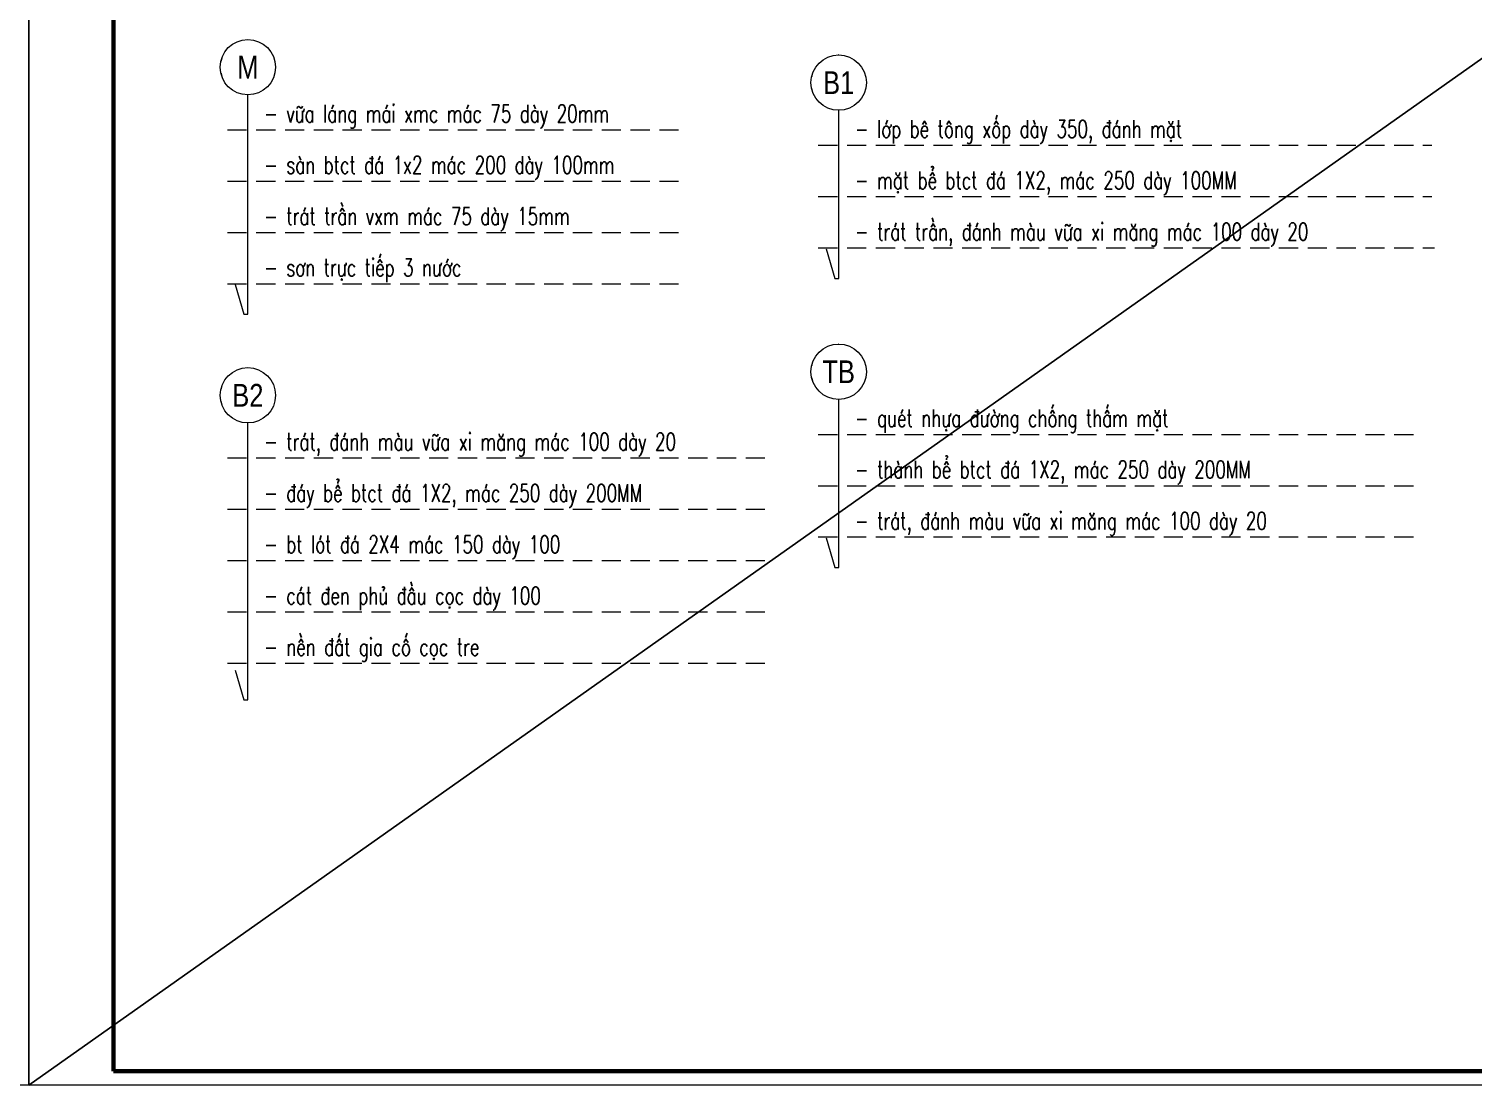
# Model space of a CAD drawing. Header units: millimetres. Extents: x 105214 to 359741, y -482084 to -322745.
# Drawn here: x 221141 to 232427, y -478817 to -470558 of the extents above; entities that cross this region are included whole.
import ezdxf
from ezdxf.enums import TextEntityAlignment as Align

# ---------------------------------------------------------------- set-up
doc = ezdxf.new("R2010")
doc.units = ezdxf.units.MM
doc.header["$LTSCALE"] = 20
doc.header["$MEASUREMENT"] = 0
doc.linetypes.add('ACAD_ISO07W100', pattern=[3, 0, -3])
doc.linetypes.add('HIDDEN', pattern=[0.375, 0.25, -0.125])
doc.layers.get('Defpoints').update_dxf_attribs({"color": 1})
for name, color, linetype, lineweight in [('A-WIPEOUT', 254, 'ACAD_ISO07W100', 0), ('ISO', 153, 'Continuous', 13), ('LC ISO', 153, 'Continuous', 13), ('LC MANH DUT', 35, 'HIDDEN', 5), ('LC Net manh', 16, 'Continuous', 5), ('LC Net thay', 7, 'Continuous', 25), ('LC Text1', 3, 'Continuous', 20)]:
    doc.layers.add(name, color=color, linetype=linetype, lineweight=lineweight)
doc.layers.add('KCS_Plotter', color=11, linetype='Continuous', plot=False)
doc.layers.add('Khungten_LCDI', color=7, linetype='Continuous')
doc.styles.add('General text 2', font='arial.ttf')
doc.styles.add('Khungten', font='VHAVAN.TTF', dxfattribs={"width": 0.9, "height": 5000})
doc.styles.add('LC 3', font='vnsimli.shx', dxfattribs={"width": 0.75})
doc.styles.add('Title', font='VHBLACK.TTF', dxfattribs={"width": 0.8})

# ---------------------------------------------------------------- blocks, each defined once
blk = doc.blocks.new('Nha o can bo nhan vien Trung doan')
at = {"layer": 'Defpoints', "lineweight": 0}
blk.add_lwpolyline([(-1200, -14850), (-1200, 14850), (40800, 14850), (40800, -14850)], close=True, dxfattribs=at)
at = {"layer": 'Khungten_LCDI', "color": 5, "lineweight": 60}
blk.add_lwpolyline([(0, -14650), (0, 14650), (40600, 14650), (40600, -14650)], close=True, dxfattribs=at)
at = {"color": 7, "style": 'Khungten', "width": 0.8}
for tag, p in [('REVISION', (39499, -10746)), ('NGAYHT', (39546, -11609))]:
    blk.add_attdef(tag, text='', height=200, dxfattribs=at).set_placement(p, align=Align.CENTER)
at = {"layer": 'LC Text1', "style": 'Title', "width": 1.485915}
for tag, p, p2 in [('TENBANVE1', (36913, -8886), (40339, -8886)), ('TENBANVE2', (36913, -9562), (40339, -9562))]:
    blk.add_attdef(tag, text='', height=250, dxfattribs=at).set_placement(p, p2, align=Align.FIT)
at = {"layer": 'LC Text1', "style": 'Title', "width": 0.7}
blk.add_attdef('SOBANVE', text='', height=250, dxfattribs=at).set_placement((39562, -13896), align=Align.CENTER)
blk = doc.blocks.new('*U14')
at = {"layer": 'A-WIPEOUT'}
blk.add_lwpolyline([(0, 4.25), (-2.5, 3.44), (-4.04, 1.31), (-4.04, -1.31), (-2.5, -3.44), (0, -4.25), (2.5, -3.44), (4.04, -1.31), (4.04, 1.31), (2.5, 3.44)], close=True, dxfattribs=at)
at = {"layer": 'LC Text1', "style": 'General text 2', "width": 0.8, "flags": 8}
blk.add_attdef('SYMBOL', text='', height=3.5, dxfattribs=at).set_placement((0, 0), align=Align.MIDDLE_CENTER)
blk.add_wipeout([(0, 4.25), (-2.5, 3.44), (-4.04, 1.31), (-4.04, -1.31), (-2.5, -3.44), (0, -4.25), (2.5, -3.44), (4.04, -1.31), (4.04, 1.31), (2.5, 3.44)]).dxf.layer = 'A-WIPEOUT'
at = {"layer": 'LC ISO'}
blk.add_circle((0, 0), 4.25, dxfattribs=at)

msp = doc.modelspace()

# ---------------------------------------------------------------- linework, layer by layer
at = {"layer": 'ISO'}
msp.add_lwpolyline([(222754.3, -475572.6), (222822.2, -475804.5), (222852.4, -475804.5), (222852.4, -473639.5)], dxfattribs=at)
at = {"layer": 'LC MANH DUT', "ltscale": 30}
for p, q in [((222693.1, -471347.4), (226265.5, -471347.4)), ((222693.1, -471347.4), (226265.5, -471347.4)), ((227309.8, -471467.9), (232104.2, -471467.9)), ((227309.8, -471467.9), (232104.2, -471467.9)), ((222693.1, -471748.7), (226265.5, -471748.7)), ((222693.1, -471748.7), (226265.5, -471748.7)), ((227309.8, -471869.1), (232104.2, -471869.1)), ((227309.8, -471869.1), (232104.2, -471869.1)), ((222693.1, -472149.9), (226287.3, -472149.9)), ((227309.8, -472270.4), (232126, -472270.4)), ((222693.1, -472551.2), (226287.3, -472551.2)), ((227309.8, -473728.5), (231978.2, -473728.5)), ((227309.8, -473728.5), (231978.2, -473728.5)), ((222693.1, -473912.6), (226929.6, -473912.6)), ((222693.1, -473912.6), (226929.6, -473912.6)), ((227309.8, -474129.8), (231978.2, -474129.8)), ((227309.8, -474129.8), (231978.2, -474129.8)), ((222693.1, -474313.8), (226929.6, -474313.8)), ((222693.1, -474313.8), (226929.6, -474313.8)), ((227309.8, -474531), (232000, -474531)), ((222693.1, -474715.1), (226929.6, -474715.1)), ((222693.1, -474715.1), (226929.6, -474715.1)), ((222693.1, -475116.3), (226929.6, -475116.3)), ((222693.1, -475116.3), (226929.6, -475116.3)), ((222693.1, -475517.6), (226929.6, -475517.6)), ((222693.1, -475517.6), (226929.6, -475517.6))]:
    msp.add_line(p, q, dxfattribs=at)

# ---------------------------------------------------------------- block references
at = {"layer": 'LC Net thay', "xscale": 0.55, "yscale": 0.55, "zscale": 0.55}
msp.add_blockref('Nha o can bo nhan vien Trung doan', (198701.3, -470649.3), dxfattribs=at)

# ---------------------------------------------------------------- texts
at = {"layer": 'LC Text1', "color": 3, "style": 'LC 3', "width": 0.7}
for s, p in [('- v÷a l¸ng m¸i xmc m¸c 75 dµy 20mm', (222980.3, -471289)), ('- líp bª t«ng xèp dµy 350, ®¸nh mÆt', (227597, -471409.5)), ('- sµn btct ®¸ 1x2 m¸c 200 dµy 100mm', (222980.3, -471690.3)), ('- mÆt bÓ btct ®¸ 1X2, m¸c 250 dµy 100MM', (227597, -471810.7)), ('- tr¸t trÇn vxm m¸c 75 dµy 15mm', (222980.3, -472091.5)), ('- tr¸t trÇn, ®¸nh mµu v÷a xi m¨ng m¸c 100 dµy 20', (227597, -472212)), ('- s¬n trùc tiÕp 3 n\xadíc', (222980.3, -472492.8)), ('- quÐt nhùa ®\xadêng chèng thÊm mÆt', (227597, -473670.1)), ('- tr¸t, ®¸nh mµu v÷a xi m¨ng m¸c 100 dµy 20', (222980.3, -473854.2)), ('- thµnh bÓ btct ®¸ 1X2, m¸c 250 dµy 200MM', (227597, -474071.4)), ('- ®¸y bÓ btct ®¸ 1X2, m¸c 250 dµy 200MM', (222980.3, -474255.4)), ('- tr¸t, ®¸nh mµu v÷a xi m¨ng m¸c 100 dµy 20', (227597, -474472.6)), ('- bt lãt ®¸ 2X4 m¸c 150 dµy 100', (222980.3, -474656.7)), ('- c¸t ®en phñ ®Çu cäc dµy 100', (222980.3, -475057.9)), ('- nÒn ®Êt gia cè cäc tre', (222980.3, -475459.2))]:
    msp.add_text(s, height=137, dxfattribs=at).set_placement(p)

# ---------------------------------------------------------------- next in the draw order: block references
at = {"layer": 'LC Net manh'}
ref = msp.add_blockref('*U14', (227469.2, -470978.5), dxfattribs=dict(at, xscale=50.90382884788228, yscale=50.90382884788228, zscale=50.90382884788228))
ref.add_attrib('SYMBOL', 'B1', dxfattribs={"layer": 'LC Text1', "height": 178.16, "style": 'General text 2', "width": 0.8}).set_placement((227469.2, -470978.5), align=Align.MIDDLE_CENTER)
ref = msp.add_blockref('*U14', (227469.2, -473239.1), dxfattribs=dict(at, xscale=50.90382884788228, yscale=50.90382884788228, zscale=50.90382884788228))
ref.add_attrib('SYMBOL', 'TB', dxfattribs={"layer": 'LC Text1', "height": 178.16, "style": 'General text 2', "width": 0.8}).set_placement((227469.2, -473239.1), align=Align.MIDDLE_CENTER)
ref = msp.add_blockref('*U14', (222852.4, -473423.2), dxfattribs=dict(at, xscale=50.90382884788228, yscale=50.90382884788228, zscale=50.90382884788228))
ref.add_attrib('SYMBOL', 'B2', dxfattribs={"layer": 'LC Text1', "height": 178.16, "style": 'General text 2', "width": 0.8}).set_placement((222852.4, -473423.2), align=Align.MIDDLE_CENTER)

# ---------------------------------------------------------------- next in the draw order: linework, layer by layer
at = {"layer": 'ISO'}
for points in [[(227371.1, -472277.2), (227438.9, -472509.1), (227469.2, -472509.1), (227469.2, -471194.8)], [(227371.1, -474537.8), (227438.9, -474769.7), (227469.2, -474769.7), (227469.2, -473455.5)]]:
    msp.add_lwpolyline(points, dxfattribs=at)

# ---------------------------------------------------------------- next in the draw order: block references
at = {"layer": 'LC Net thay', "xscale": 0.55, "yscale": 0.55, "zscale": 0.55}
msp.add_blockref('Nha o can bo nhan vien Trung doan', (221801.3, -470649.3), dxfattribs=at)

# ---------------------------------------------------------------- next in the draw order: block references
at = {"layer": 'LC Net manh'}
ref = msp.add_blockref('*U14', (222852.4, -470858), dxfattribs=dict(at, xscale=50.90382884788228, yscale=50.90382884788228, zscale=50.90382884788228))
ref.add_attrib('SYMBOL', 'M', dxfattribs={"layer": 'LC Text1', "height": 178.2, "style": 'General text 2', "width": 0.8}).set_placement((222852.4, -470858), align=Align.MIDDLE_CENTER)

# ---------------------------------------------------------------- next in the draw order: linework, layer by layer
at = {"layer": 'ISO'}
msp.add_lwpolyline([(222754.3, -472558), (222822.2, -472789.8), (222852.4, -472789.8), (222852.4, -471074.4)], dxfattribs=at)
at = {"layer": 'KCS_Plotter', "ltscale": 2}
msp.add_line((221141.3, -478816.8), (244241.3, -462481.8), dxfattribs=at)

doc.saveas('drawing.dxf')
